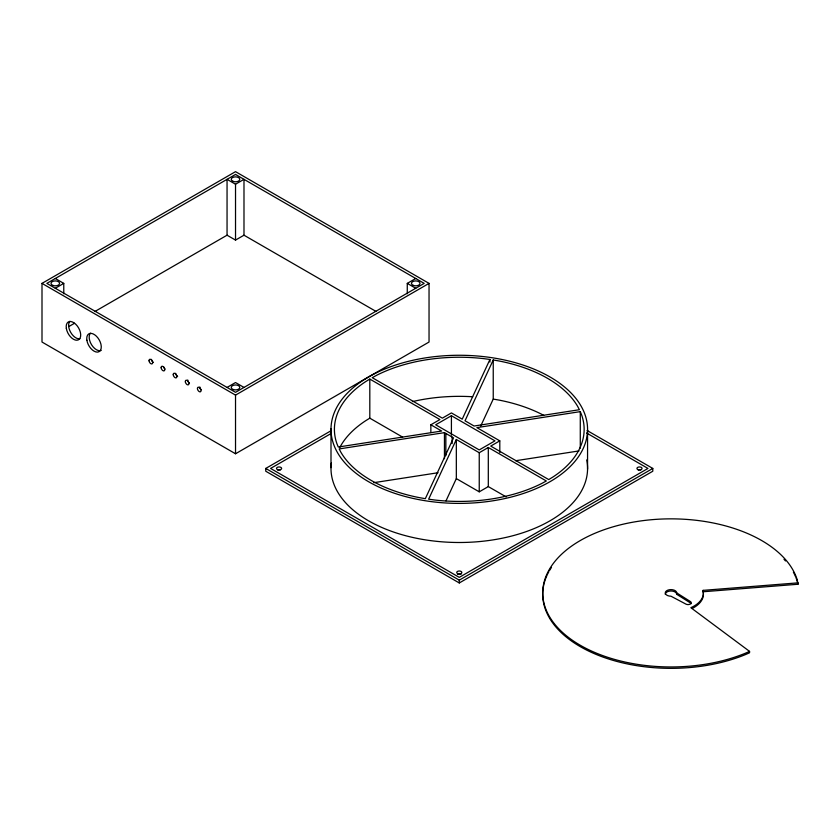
<?xml version="1.0" encoding="UTF-8"?>
<svg xmlns="http://www.w3.org/2000/svg" width="840" height="840" viewBox="0 0 840 840"><rect width="100%" height="100%" fill="white"/><g stroke="black" fill="none" stroke-linecap="round" stroke-linejoin="round"><path stroke-width="1.26" d="M489.93 359.468L462.231 419.16L451.416 412.923L442.344 418.152L372.236 377.675L376.593 375.312A124.866 72.093 0 0 1 484.113 358.68L489.93 359.468L489.93 362.072M456.33 439.499L428.631 499.191L434.448 499.979A124.866 72.093 0 0 0 541.968 483.346L546.325 480.984L488.303 447.489L479.241 452.718L456.33 439.499L456.33 478.601L446.009 500.84M493.238 359.982L465.024 420.777L474.096 426.017L579.4 409.721L577.668 406.413A124.866 72.093 0 0 0 498.96 360.969L493.238 359.982L493.238 399.084L480.753 425.975M430.857 424.788L439.929 419.548L369.81 379.071L365.715 381.591A124.866 72.093 0 0 0 336.903 443.667L338.279 447.027L441.661 431.036L430.857 424.788L430.857 432.611M369.81 379.071L369.81 418.173L365.715 420.693A124.866 72.093 0 0 0 339.717 447.636M42 283.385L235.526 171.654L429.041 283.385L429.041 342.038L235.526 453.768L42 342.038L42 283.385L235.526 395.115L429.041 283.385M55.304 288.267L63.767 283.385L63.767 293.78M94.857 311.524L227.052 235.2L227.052 179.34L235.526 184.222L243.989 179.34L243.989 235.2L376.194 311.524M68.859 326.529L74.519 323.274M227.052 235.2L235.526 240.093L243.989 235.2M227.052 387.429L235.526 382.546L243.989 387.429M407.274 293.78L407.274 283.385L415.737 278.492M587.16 430.542L652.796 468.437L652.796 471.23L459.281 582.96L265.755 471.23L265.755 468.437L331.401 430.542M330.834 433.65L270.596 468.437L459.281 577.364L647.966 468.437L586.582 432.999M451.416 415.716L435.697 424.788L479.241 449.925L494.959 440.853L451.416 415.716L451.416 435.267M499.8 440.853L490.728 446.082L548.74 479.588L552.846 477.068A124.866 72.093 0 0 0 581.648 414.992L580.283 411.632L476.889 427.623L499.8 440.853L499.8 452.582M456.33 478.601L479.241 491.831L488.303 486.591L506.163 496.892M265.755 468.437L459.281 580.157L652.796 468.437M543.911 584.251A128.258 74.046 0 0 0 604.548 657.636A128.258 74.046 0 0 0 745.279 654.665L749.564 652.785L749.564 651.389L745.279 653.268A128.258 74.046 0 0 1 556.71 626.525A128.258 74.046 0 0 1 630.074 522.721A128.258 74.046 0 0 1 797.212 579.789L798 584.251L703.111 591.759A32.424 18.721 0 0 1 692.401 608.36M444.455 432.642L339.161 448.928L340.882 452.235A124.866 72.093 0 0 0 419.601 497.679L425.324 498.677L453.537 437.882L444.455 432.642L444.455 458.714M373.832 482.675L438.039 472.742M515.666 460.73L578.991 450.933M749.564 651.389L690.858 607.698A32.424 18.721 0 0 0 703.111 590.363L798 582.855M493.238 399.084L498.96 400.082A124.866 72.093 0 0 1 543.69 415.306M407.274 283.385L415.737 288.267M369.81 418.173L402.612 437.115M55.304 278.492L63.767 283.385M676.715 592.904L690.28 601.461A3.16 1.827 0 0 1 690.28 604.044A3.16 1.827 0 0 1 685.797 604.044L670.981 596.211A5.733 3.308 0 0 1 665.259 592.904A5.733 3.308 0 0 1 670.981 589.596A5.733 3.308 0 0 1 676.715 592.904L676.715 594.3L690.28 602.857A3.16 1.827 0 0 1 691.1 603.676M798 584.251L797.212 581.186A128.258 74.046 0 0 0 796.005 577.773M703.111 590.363L703.111 591.759M587.559 430.101A128.289 74.067 0 0 1 393.971 493.08A128.289 74.067 0 0 1 396.302 364.802A128.289 74.067 0 0 1 587.559 430.101L587.559 469.214M580.283 411.632L580.283 448.13M488.303 447.489L488.303 486.591M479.241 452.718L479.241 491.831M459.281 580.157L459.281 582.96M452.141 437.073L452.141 443.594M445.851 433.451L445.851 455.606M331.002 428.558L331.002 467.659M235.526 184.222L235.526 240.093M235.526 395.115L235.526 453.768M544.204 583.097A128.258 74.046 0 0 1 547.092 575.138M547.638 574.014A128.258 74.046 0 0 1 548.793 571.788M549.423 570.686A128.258 74.046 0 0 1 551.492 567.399M784.014 559.303A128.258 74.046 0 0 1 785.505 560.962M793.37 572.155A128.258 74.046 0 0 1 795.543 576.639M665.259 594.3A5.733 3.308 0 0 1 670.981 590.993A5.733 3.308 0 0 1 676.715 594.3M586.719 459.921A128.289 74.067 0 0 1 461.969 542.482A128.289 74.067 0 0 1 331.338 463.008M412.388 401.615A124.866 72.093 0 0 1 472.71 396.764M457.464 574.224A2.562 1.48 0 0 1 461.097 574.224M277.778 469.949A2.562 1.48 0 0 1 280.35 469.949M638.211 469.949A2.562 1.48 0 0 1 640.773 469.949M101.21 350.406A10.258 5.922 60 0 1 91.612 344.831A10.258 5.922 60 0 1 90.436 333.155M79.926 338.762A10.258 5.922 60 0 1 70.718 332.409A10.258 5.922 60 0 1 69.877 321.279M201.096 389.802A2.562 1.48 60 0 1 199.847 386.978M189.472 383.187A2.562 1.48 60 0 1 187.751 379.995M177.639 376.352A2.562 1.48 60 0 1 177.166 376.058M176.715 375.627A2.562 1.48 60 0 1 175.655 373.317M165.049 369.054A2.562 1.48 60 0 1 163.663 366.912M153.458 362.387A2.562 1.48 60 0 1 151.473 359.363M235.526 174.447L46.84 283.385L235.526 392.322L424.2 283.385L235.526 174.447M277.778 469.718A2.562 1.48 0 0 0 281.631 468.437A2.562 1.48 0 0 0 277.778 467.156A2.562 1.48 0 0 0 277.778 469.718M458 573.762A2.562 1.48 0 0 0 461.843 572.481A2.562 1.48 0 0 0 458 571.2A2.562 1.48 0 0 0 458 573.762M638.211 469.718A2.562 1.48 0 0 0 642.065 468.437A2.562 1.48 0 0 0 638.211 467.156A2.562 1.48 0 0 0 638.211 469.718M66.329 328.387A10.258 5.922 60 0 0 78.236 339.927A10.258 5.922 60 0 0 75.779 324.282A10.258 5.922 60 0 0 66.329 328.387M86.888 340.263A10.258 5.922 60 0 0 98.795 351.803A10.258 5.922 60 0 0 96.348 336.157A10.258 5.922 60 0 0 86.888 340.263M149.047 360.759A2.562 1.48 60 0 0 151.914 363.909A2.562 1.48 60 0 0 151.599 360.119A2.562 1.48 60 0 0 149.047 360.759M161.144 367.71A2.562 1.48 60 0 0 163.989 370.892A2.562 1.48 60 0 0 163.716 367.122A2.562 1.48 60 0 0 161.144 367.71M173.24 374.714A2.562 1.48 60 0 0 176.096 377.874A2.562 1.48 60 0 0 175.802 374.094A2.562 1.48 60 0 0 173.24 374.714M185.367 381.959A2.562 1.48 60 0 0 188.359 384.794A2.562 1.48 60 0 0 187.698 380.867A2.562 1.48 60 0 0 185.367 381.959M197.463 388.941A2.562 1.48 60 0 0 200.456 391.776A2.562 1.48 60 0 0 199.794 387.849A2.562 1.48 60 0 0 197.463 388.941M233.384 389.571A4.274 2.468 0 0 0 239.799 387.429A4.274 2.468 0 0 0 233.384 385.287A4.274 2.468 0 0 0 233.384 389.571M52.941 285.443A4.274 2.468 0 0 0 59.577 283.531A4.274 2.468 0 0 0 53.393 281.169A4.274 2.468 0 0 0 52.941 285.443M413.228 285.38A4.274 2.468 0 0 0 419.99 283.637A4.274 2.468 0 0 0 413.994 281.127A4.274 2.468 0 0 0 413.228 285.38M232.89 181.283A4.274 2.468 0 0 0 239.757 179.676A4.274 2.468 0 0 0 233.919 177.051A4.274 2.468 0 0 0 232.89 181.283"/></g></svg>
